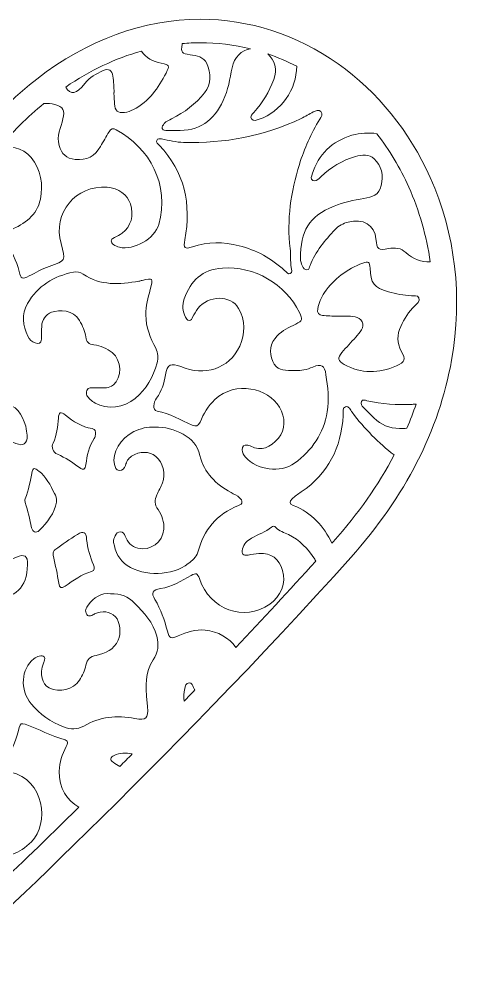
# Model space of a CAD drawing. Extents: x 16 to 8959, y -909 to -91.
# Drawn here: x 4006 to 4383, y -908 to -92 of the extents above; entities that cross this region are included whole.
import ezdxf

# ---------------------------------------------------------------- set-up
doc = ezdxf.new("R2010")
doc.units = 0
doc.header["$MEASUREMENT"] = 0
doc.layers.add('Layer 1', color=7, linetype='Continuous')

msp = doc.modelspace()

# ---------------------------------------------------------------- linework, layer by layer
at = {"layer": 'Layer 1', "lineweight": 0}
for points, knots in [([(4355.48, -226.33), (4337.85, -186.9), (4310.75, -153.49), (4277.11, -129.71), (4242.04, -104.91), (4201.53, -91.8), (4159.95, -91.8), (4112.05, -91.8), (4064.03, -109.39), (4021.06, -142.66), (3988.36, -167.98), (3958.49, -202.19), (3932, -244.61), (3905.52, -202.2), (3875.66, -168), (3842.95, -142.67), (3799.98, -109.4), (3751.95, -91.81), (3704.04, -91.8), (3662.47, -91.8), (3621.96, -104.91), (3586.9, -129.69), (3553.25, -153.47), (3526.15, -186.88), (3508.52, -226.31), (3487.14, -274.13), (3480.87, -327.84), (3490.41, -381.63), (3500.97, -441.15), (3529.77, -497.53), (3576, -549.22), (3729.89, -721.22), (3906.96, -885.08), (3908.74, -886.72), (3908.74, -886.72), (3932.01, -908.2), (3932.01, -908.2), (3932.01, -908.2), (3955.28, -886.71), (3955.28, -886.71), (3957.05, -885.08), (4134.13, -721.22), (4288.01, -549.22), (4334.24, -497.54), (4363.03, -441.16), (4373.59, -381.65), (4383.12, -327.86), (4376.86, -274.15), (4355.48, -226.33)], [0, 0, 0, 0, 1, 1, 1, 2, 2, 2, 3, 3, 3, 4, 4, 4, 5, 5, 5, 6, 6, 6, 7, 7, 7, 8, 8, 8, 9, 9, 9, 10, 10, 10, 11, 11, 11, 12, 12, 12, 13, 13, 13, 14, 14, 14, 15, 15, 15, 16, 16, 16, 16]), ([(4159.95, -111.8), (4174.45, -111.8), (4188.81, -113.59), (4202.81, -117.07), (4195.13, -118.06), (4188.77, -124.07), (4187.07, -133.03), (4185.27, -142.52), (4183.73, -152.01), (4179.58, -160.91), (4171.58, -178.07), (4158.82, -187.33), (4139.41, -186.31), (4136.91, -186.18), (4134.4, -186.35), (4131.9, -186.27), (4130.36, -186.21), (4128.34, -186.7), (4127.69, -184.79), (4127.12, -183.12), (4128.51, -181.79), (4129.46, -180.51), (4131.04, -178.4), (4133.5, -177.6), (4135.71, -176.47), (4146.49, -170.93), (4156.24, -164.01), (4163.68, -154.36), (4169.64, -146.63), (4169.17, -137.83), (4165.47, -129.45), (4162.97, -123.77), (4156.92, -122.83), (4151.39, -121.99), (4144.19, -120.9), (4143.44, -120.19), (4144.56, -113.1), (4144.6, -112.89), (4144.62, -112.69), (4144.65, -112.48), (4149.75, -112.03), (4154.85, -111.8), (4159.95, -111.8)], [0, 0, 0, 0, 1, 1, 1, 2, 2, 2, 3, 3, 3, 4, 4, 4, 5, 5, 5, 6, 6, 6, 7, 7, 7, 8, 8, 8, 9, 9, 9, 10, 10, 10, 11, 11, 11, 12, 12, 12, 13, 13, 13, 14, 14, 14, 14]), ([(4085.83, -140.31), (4085.12, -135.14), (4082.24, -133.38), (4077.5, -135.47), (4071.64, -138.07), (4066.03, -141.15), (4061.89, -146.43), (4054.79, -155.47), (4049.93, -156.63), (4045.71, -149.45), (4066.35, -135.35), (4088, -125.07), (4110.04, -118.85), (4113.76, -124.72), (4119.51, -127.88), (4126.92, -129.24), (4133.93, -130.52), (4134.16, -131.24), (4130.94, -137.58), (4124.45, -150.34), (4116.44, -161.83), (4103.24, -168.64), (4100.84, -169.88), (4098.35, -170.87), (4095.65, -171.14), (4089.85, -171.73), (4087.39, -169.57), (4087.16, -163.78), (4087.09, -162.18), (4086.99, -160.57), (4086.89, -158.97), (4086.79, -157.38), (4086.66, -155.79), (4086.54, -154.19), (4086.67, -154.19), (4086.79, -154.18), (4086.92, -154.17), (4086.58, -149.55), (4086.47, -144.89), (4085.83, -140.31)], [0, 0, 0, 0, 1, 1, 1, 2, 2, 2, 3, 3, 3, 4, 4, 4, 5, 5, 5, 6, 6, 6, 7, 7, 7, 8, 8, 8, 9, 9, 9, 10, 10, 10, 11, 11, 11, 12, 12, 12, 13, 13, 13, 13]), ([(4205.6, -170.96), (4212.96, -162.72), (4218.56, -153.41), (4222.51, -143.16), (4225.77, -134.7), (4223.51, -126.35), (4217.46, -121.37), (4225.81, -124.22), (4234.01, -127.69), (4241.98, -131.77), (4241.79, -151.66), (4228.92, -170.3), (4210.02, -176.87), (4207.81, -177.64), (4205.14, -178.65), (4203.55, -176.5), (4201.95, -174.33), (4204.3, -172.42), (4205.6, -170.96)], [0, 0, 0, 0, 1, 1, 1, 2, 2, 2, 3, 3, 3, 4, 4, 4, 5, 5, 5, 6, 6, 6, 6]), ([(4027.12, -163.42), (4030.23, -163.34), (4033.34, -163.4), (4036.4, -164.32), (4043.64, -166.49), (4045.26, -169.29), (4043.37, -176.57), (4041.46, -183.92), (4037.87, -190.87), (4040.1, -199), (4042.17, -206.55), (4046.17, -210.04), (4053.81, -210.95), (4063.65, -212.14), (4070.33, -207.99), (4075.19, -199.96), (4077.69, -195.83), (4080.12, -191.66), (4082.49, -187.46), (4084.03, -184.75), (4085.86, -184.25), (4088.66, -185.77), (4117.21, -201.3), (4134.15, -232.51), (4124.77, -266.21), (4121.43, -278.26), (4103.5, -288.52), (4091.27, -285.62), (4089.58, -285.22), (4087.81, -284.5), (4086.46, -283.43), (4083.82, -281.32), (4083.33, -279.13), (4087.04, -277.38), (4089.3, -276.32), (4091.63, -275.26), (4093.57, -273.75), (4101.3, -267.75), (4103.74, -258.73), (4100.6, -248.71), (4098.15, -240.91), (4090.49, -235.43), (4080.96, -234.64), (4054.23, -232.45), (4034.38, -256.59), (4041.68, -282.41), (4045.83, -297.1), (4045.87, -297.22), (4031.51, -301.9), (4025.48, -303.87), (4020.19, -307.15), (4014.64, -310.02), (4008.83, -313.03), (4007.65, -312.43), (4006.13, -306.36), (4003.81, -297.08), (3999.32, -288.72), (3995.18, -280.2), (3992.02, -273.67), (3992.15, -273.77), (3998.67, -270.99), (4010.76, -265.83), (4021.19, -258.7), (4024.14, -244.84), (4026.87, -232), (4024.66, -219.93), (4016.3, -209.42), (4009.14, -200.41), (3996.78, -198.35), (3987.17, -202.8), (3999.91, -187.95), (4013.24, -174.81), (4027.12, -163.42)], [0, 0, 0, 0, 1, 1, 1, 2, 2, 2, 3, 3, 3, 4, 4, 4, 5, 5, 5, 6, 6, 6, 7, 7, 7, 8, 8, 8, 9, 9, 9, 10, 10, 10, 11, 11, 11, 12, 12, 12, 13, 13, 13, 14, 14, 14, 15, 15, 15, 16, 16, 16, 17, 17, 17, 18, 18, 18, 19, 19, 19, 20, 20, 20, 21, 21, 21, 22, 22, 22, 23, 23, 23, 24, 24, 24, 24]), ([(4122.98, -194.78), (4123.7, -192.85), (4125.77, -193.83), (4127.1, -193.59), (4133.43, -194.64), (4139.57, -196.39), (4145.76, -196.55), (4180.6, -197.46), (4214.07, -191.24), (4245.69, -176.18), (4249.23, -174.49), (4252.54, -172.32), (4256.1, -170.65), (4258.09, -169.72), (4260.51, -168.11), (4262.49, -170.38), (4264.38, -172.55), (4262.86, -174.85), (4261.64, -176.79), (4254.1, -188.85), (4248.48, -201.76), (4244.24, -215.3), (4236.96, -238.57), (4233.41, -262.25), (4236.46, -286.67), (4237.13, -291.99), (4236.37, -297.39), (4237.31, -302.72), (4237.63, -304.5), (4238.64, -307.16), (4236.5, -308.05), (4234.61, -308.83), (4233.09, -306.55), (4231.68, -305.27), (4220.48, -295.11), (4207.64, -287.96), (4192.95, -284.27), (4179.69, -280.94), (4166.51, -280.69), (4153.38, -285.24), (4146.69, -287.55), (4145.62, -286.26), (4146.92, -279.25), (4152.54, -248.96), (4146.84, -221.7), (4125.11, -198.79), (4124.05, -197.67), (4122.32, -196.53), (4122.98, -194.78)], [0, 0, 0, 0, 1, 1, 1, 2, 2, 2, 3, 3, 3, 4, 4, 4, 5, 5, 5, 6, 6, 6, 7, 7, 7, 8, 8, 8, 9, 9, 9, 10, 10, 10, 11, 11, 11, 12, 12, 12, 13, 13, 13, 14, 14, 14, 15, 15, 15, 16, 16, 16, 16]), ([(4355.48, -298.07), (4348.05, -297.89), (4340.95, -296.11), (4334.64, -290.06), (4330.75, -286.32), (4325.59, -285.7), (4320.05, -286.78), (4311.35, -288.46), (4310.06, -287.23), (4309.36, -278.51), (4308.43, -266.91), (4298.22, -260.75), (4285.69, -264.18), (4281.44, -265.34), (4277.6, -267.41), (4274.65, -270.55), (4266.04, -279.69), (4257.94, -289.23), (4253.33, -301.18), (4252.78, -302.58), (4252.85, -304.72), (4250.73, -304.78), (4248.71, -304.83), (4247.46, -303.23), (4246.78, -301.59), (4245.97, -299.63), (4245.14, -297.48), (4245.17, -295.42), (4245.5, -271.73), (4251.88, -259.56), (4273.68, -250.67), (4281.82, -247.35), (4290.41, -245.42), (4299.12, -244.18), (4306.1, -243.18), (4312.01, -241), (4313.87, -233.18), (4315.95, -224.47), (4313.99, -216.43), (4307.79, -210.41), (4303.66, -206.4), (4297.29, -206.93), (4291.89, -208.49), (4280.74, -211.71), (4270.95, -217.5), (4262.59, -225.63), (4262.08, -226.12), (4261.69, -226.74), (4261.15, -227.21), (4259.61, -228.53), (4257.76, -229.79), (4255.82, -228.8), (4253.46, -227.6), (4254.62, -225.26), (4255.16, -223.54), (4260.55, -206.56), (4271.9, -195.55), (4288.91, -190.47), (4295.99, -188.36), (4303.09, -188.04), (4310.2, -189.14), (4320.8, -202.91), (4329.9, -218.13), (4337.22, -234.49), (4346.26, -254.7), (4352.36, -276.07), (4355.48, -298.07)], [0, 0, 0, 0, 1, 1, 1, 2, 2, 2, 3, 3, 3, 4, 4, 4, 5, 5, 5, 6, 6, 6, 7, 7, 7, 8, 8, 8, 9, 9, 9, 10, 10, 10, 11, 11, 11, 12, 12, 12, 13, 13, 13, 14, 14, 14, 15, 15, 15, 16, 16, 16, 17, 17, 17, 18, 18, 18, 19, 19, 19, 20, 20, 20, 21, 21, 21, 22, 22, 22, 22]), ([(4198.39, -464.1), (4196.78, -462.32), (4195.73, -460.31), (4195.67, -457.86), (4195.59, -454.6), (4197.08, -453.2), (4200.34, -453.9), (4201.04, -454.05), (4201.76, -454.19), (4202.4, -454.5), (4212.46, -459.44), (4219.27, -455.89), (4226.49, -447.74), (4232.42, -441.05), (4232.51, -430.12), (4227.36, -421.55), (4217.61, -405.34), (4190.43, -398.69), (4172.43, -415.1), (4166.57, -420.45), (4163, -427.21), (4159.81, -434.22), (4158.3, -437.53), (4156.59, -438.3), (4153.18, -436.77), (4143.42, -432.38), (4134.08, -426.9), (4123.38, -424.82), (4121.04, -424.36), (4120.42, -422.54), (4120.5, -420.33), (4120.58, -417.89), (4121.64, -415.83), (4122.95, -413.9), (4127.06, -407.88), (4129.42, -401.31), (4130.5, -394.06), (4131.81, -385.29), (4135.41, -383.57), (4143.48, -387.05), (4163.46, -395.68), (4184.49, -389.08), (4193.56, -369.59), (4198.22, -359.57), (4198.39, -347.76), (4192.58, -337.54), (4185.99, -325.99), (4166.63, -326.32), (4157.9, -337.7), (4156.18, -339.95), (4154.96, -342.59), (4153.54, -345.07), (4152.85, -346.28), (4152.51, -347.91), (4150.65, -347.76), (4149.02, -347.63), (4148.18, -346.36), (4147.55, -345.08), (4145.04, -340.04), (4144.52, -334.77), (4146.45, -329.46), (4152.03, -314.14), (4161.66, -304.48), (4178.89, -303.31), (4205.83, -301.48), (4232.31, -316.7), (4244.27, -340.93), (4247.26, -346.99), (4247.01, -347.88), (4241.11, -350.93), (4235.56, -353.8), (4229.82, -356.3), (4225.38, -360.97), (4219.51, -367.14), (4218.12, -374.67), (4221.65, -382.73), (4224.73, -389.74), (4230.82, -390.49), (4237.38, -390.24), (4238.27, -390.21), (4239.17, -390.24), (4241.23, -390.24), (4245.52, -390.67), (4250.59, -389.66), (4255.67, -387.39), (4262.83, -384.18), (4265.75, -386.22), (4266.85, -393.97), (4268.32, -404.43), (4269.83, -414.84), (4267.96, -425.44), (4264.71, -443.83), (4255.15, -458.35), (4240.24, -469.11), (4228.17, -477.82), (4208.29, -475.04), (4198.39, -464.1)], [0, 0, 0, 0, 1, 1, 1, 2, 2, 2, 3, 3, 3, 4, 4, 4, 5, 5, 5, 6, 6, 6, 7, 7, 7, 8, 8, 8, 9, 9, 9, 10, 10, 10, 11, 11, 11, 12, 12, 12, 13, 13, 13, 14, 14, 14, 15, 15, 15, 16, 16, 16, 17, 17, 17, 18, 18, 18, 19, 19, 19, 20, 20, 20, 21, 21, 21, 22, 22, 22, 23, 23, 23, 24, 24, 24, 25, 25, 25, 26, 26, 26, 27, 27, 27, 28, 28, 28, 29, 29, 29, 30, 30, 30, 31, 31, 31, 32, 32, 32, 32]), ([(4297.59, -348.91), (4295.15, -344.07), (4288.88, -344.09), (4283.62, -344.05), (4281.29, -344.04), (4278.97, -344.05), (4276.65, -344.05), (4276.64, -344.12), (4276.64, -344.19), (4276.64, -344.26), (4272.36, -344.04), (4268.07, -344), (4263.82, -343.56), (4260.65, -343.24), (4259.27, -341.42), (4259.87, -337.97), (4260.74, -332.92), (4262.63, -328.32), (4265.51, -324.19), (4273.74, -312.43), (4284.75, -304.15), (4298.13, -299.08), (4303.08, -297.21), (4304.08, -298.04), (4304.28, -303.36), (4304.76, -316.15), (4307.73, -320.08), (4319.96, -323.49), (4326.33, -325.27), (4332.85, -326.35), (4339.46, -326.87), (4341.67, -327.04), (4344.58, -325.96), (4345.7, -328.64), (4346.96, -331.69), (4344.34, -333.53), (4342.43, -335.37), (4337.21, -340.39), (4333.21, -346.3), (4330.35, -352.9), (4327.29, -359.93), (4326.93, -366.87), (4330.88, -373.98), (4334.81, -381.03), (4334.13, -383.02), (4326.69, -386.35), (4311.82, -392.98), (4296.92, -393.24), (4282.39, -385.16), (4276.89, -382.11), (4276.39, -379.97), (4280.35, -375.08), (4284.06, -370.51), (4288.41, -366.47), (4292.14, -361.93), (4295.26, -358.14), (4300.07, -353.83), (4297.59, -348.91)], [0, 0, 0, 0, 1, 1, 1, 2, 2, 2, 3, 3, 3, 4, 4, 4, 5, 5, 5, 6, 6, 6, 7, 7, 7, 8, 8, 8, 9, 9, 9, 10, 10, 10, 11, 11, 11, 12, 12, 12, 13, 13, 13, 14, 14, 14, 15, 15, 15, 16, 16, 16, 17, 17, 17, 18, 18, 18, 19, 19, 19, 19]), ([(4122.15, -371.51), (4124.28, -375.6), (4124.46, -379.57), (4123.28, -383.93), (4120.07, -395.82), (4114.31, -406.04), (4104.81, -414.08), (4095.25, -422.16), (4080.93, -423.97), (4070.73, -418.07), (4069.2, -417.19), (4067.76, -416.08), (4066.45, -414.88), (4064.26, -412.88), (4062.42, -410.43), (4063.55, -407.35), (4064.67, -404.26), (4067.71, -405.33), (4070.1, -405.21), (4071.35, -405.15), (4072.61, -405.2), (4073.86, -405.2), (4078.12, -405.16), (4082.42, -405.69), (4086.15, -402.66), (4093.7, -396.5), (4093.26, -381.45), (4085.22, -375.19), (4080.6, -371.6), (4075.4, -369.3), (4069.6, -368.59), (4065.46, -368.08), (4063.24, -366.08), (4062.75, -361.84), (4062.16, -356.79), (4059.96, -352.3), (4057.41, -347.93), (4052.02, -338.72), (4040.54, -338.31), (4033.71, -340.91), (4028.39, -342.93), (4025.58, -347.2), (4025.25, -352.89), (4025.05, -356.46), (4025.18, -360.05), (4025.1, -363.62), (4025.02, -367.48), (4022.78, -368.14), (4019.66, -366.99), (4016.86, -365.96), (4014.61, -363.94), (4013.47, -361.31), (4009.5, -352.13), (4007.83, -342.76), (4013.18, -333.49), (4021.9, -318.4), (4035.46, -310.23), (4052.17, -306.76), (4055.1, -306.15), (4058.01, -306.7), (4060.41, -308.37), (4075.23, -318.68), (4091.5, -317.15), (4107.95, -314.44), (4108.83, -314.3), (4109.69, -314.04), (4110.56, -313.83), (4119.98, -311.48), (4120.21, -311.8), (4117.59, -321.59), (4115.71, -328.61), (4113.49, -335.45), (4113.69, -343.04), (4113.96, -353.46), (4117.51, -362.6), (4122.15, -371.51)], [0, 0, 0, 0, 1, 1, 1, 2, 2, 2, 3, 3, 3, 4, 4, 4, 5, 5, 5, 6, 6, 6, 7, 7, 7, 8, 8, 8, 9, 9, 9, 10, 10, 10, 11, 11, 11, 12, 12, 12, 13, 13, 13, 14, 14, 14, 15, 15, 15, 16, 16, 16, 17, 17, 17, 18, 18, 18, 19, 19, 19, 20, 20, 20, 21, 21, 21, 22, 22, 22, 23, 23, 23, 24, 24, 24, 25, 25, 25, 25]), ([(4011.66, -437.74), (4012.41, -440.48), (4012.65, -443.35), (4013, -445.45), (4012.86, -453.08), (4009.73, -454.94), (4003.22, -452.35), (3993, -448.29), (3984.16, -443), (3980.63, -431.54), (3979.73, -428.6), (3977.11, -426.22), (3975.48, -423.46), (3974.35, -421.55), (3973.9, -419.3), (3975.24, -417.36), (3976.44, -415.62), (3978.44, -416.23), (3980.19, -416.51), (3984.07, -417.11), (3987.92, -417.96), (3991.81, -418.3), (4003.83, -419.35), (4008.86, -427.44), (4011.66, -437.74)], [0, 0, 0, 0, 1, 1, 1, 2, 2, 2, 3, 3, 3, 4, 4, 4, 5, 5, 5, 6, 6, 6, 7, 7, 7, 8, 8, 8, 8]), ([(4329.34, -439.68), (4320.86, -439.39), (4313.64, -436.69), (4307.64, -430.73), (4304.59, -427.71), (4301.53, -424.7), (4298.55, -421.62), (4297.28, -420.31), (4296.07, -418.69), (4296.91, -416.83), (4297.95, -414.55), (4300.1, -415.71), (4301.67, -416.04), (4314.34, -418.71), (4327.12, -419.81), (4340.04, -419.13), (4341.17, -419.07), (4342.3, -419.01), (4343.43, -418.92), (4341.09, -425.82), (4338.48, -432.68), (4335.6, -439.48), (4333.56, -439.67), (4331.48, -439.75), (4329.34, -439.68)], [0, 0, 0, 0, 1, 1, 1, 2, 2, 2, 3, 3, 3, 4, 4, 4, 5, 5, 5, 6, 6, 6, 7, 7, 7, 8, 8, 8, 8]), ([(4273.1, -535.88), (4272.71, -536.32), (4272.31, -536.77), (4271.92, -537.21), (4265.02, -522.91), (4254.98, -511.34), (4239.1, -505.01), (4235.52, -503.58), (4235.84, -501.94), (4238.15, -499.57), (4240.41, -497.24), (4242.98, -495.33), (4245.67, -493.56), (4269.07, -478.2), (4279.67, -455.79), (4281.57, -428.55), (4281.75, -426.01), (4280.41, -422.35), (4283.34, -421.27), (4286.49, -420.1), (4287.54, -423.9), (4289.05, -425.9), (4299.63, -439.95), (4311.6, -451.98), (4324.85, -462.16), (4311.53, -487.61), (4294.26, -512.24), (4273.1, -535.88)], [0, 0, 0, 0, 1, 1, 1, 2, 2, 2, 3, 3, 3, 4, 4, 4, 5, 5, 5, 6, 6, 6, 7, 7, 7, 8, 8, 8, 9, 9, 9, 9]), ([(4069.9, -448.12), (4065.45, -454.88), (4063.73, -462.51), (4062.83, -470.36), (4062.36, -474.48), (4060.73, -475.44), (4057.34, -472.89), (4051.48, -468.49), (4045.47, -464.38), (4038.62, -461.55), (4034.39, -459.8), (4033.36, -455.5), (4035.04, -452.05), (4038.38, -445.21), (4038.66, -438.05), (4039.42, -430.8), (4039.97, -425.57), (4041.29, -425.15), (4045.4, -428.34), (4052.24, -433.65), (4059.33, -438.32), (4068.11, -439.77), (4070.76, -440.21), (4071.44, -442.14), (4071.02, -445.03), (4070.75, -445.79), (4070.56, -447.11), (4069.9, -448.12)], [0, 0, 0, 0, 1, 1, 1, 2, 2, 2, 3, 3, 3, 4, 4, 4, 5, 5, 5, 6, 6, 6, 7, 7, 7, 8, 8, 8, 9, 9, 9, 9]), ([(4098.03, -556.2), (4090.88, -551.51), (4087.87, -544.45), (4086.42, -536.47), (4086.06, -534.45), (4086.83, -532.58), (4087.77, -530.82), (4088.72, -529.03), (4089.94, -527.37), (4092.19, -527.4), (4094.47, -527.44), (4095.58, -529), (4096.25, -531.06), (4097.99, -536.38), (4101.54, -539.86), (4107.01, -541.32), (4117.47, -544.12), (4128.38, -536.17), (4129.04, -525.27), (4129.42, -519.12), (4127.7, -513.44), (4124.14, -508.6), (4121.04, -504.41), (4121.07, -500.42), (4123.07, -496.06), (4124.64, -492.65), (4126.45, -489.34), (4127.89, -485.87), (4130.94, -478.5), (4128.3, -468.23), (4122.27, -463.34), (4116.69, -458.81), (4108.67, -458.88), (4101.7, -463.2), (4098.67, -465.08), (4097.44, -467.87), (4096.43, -470.97), (4095.6, -473.54), (4094.21, -475.66), (4091.16, -475.33), (4088.31, -475.02), (4087.73, -472.54), (4087.14, -470.26), (4084.67, -460.7), (4092.4, -447.5), (4103.58, -442.34), (4109.33, -439.68), (4115.31, -437.93), (4121.31, -438.53), (4130.25, -438.06), (4137.98, -440.67), (4145.39, -444.5), (4152.9, -448.39), (4157.63, -453.91), (4159.7, -462.66), (4163.15, -477.27), (4173.38, -486.98), (4186.21, -494.12), (4188.7, -495.51), (4191.41, -496.71), (4193.48, -498.59), (4196.01, -500.89), (4196.48, -503.64), (4192.47, -505.2), (4174, -512.34), (4163, -525.96), (4157.94, -544.79), (4156.74, -549.26), (4153.13, -551.89), (4149.78, -554.47), (4136.02, -565.04), (4112.5, -565.69), (4098.03, -556.2)], [0, 0, 0, 0, 1, 1, 1, 2, 2, 2, 3, 3, 3, 4, 4, 4, 5, 5, 5, 6, 6, 6, 7, 7, 7, 8, 8, 8, 9, 9, 9, 10, 10, 10, 11, 11, 11, 12, 12, 12, 13, 13, 13, 14, 14, 14, 15, 15, 15, 16, 16, 16, 17, 17, 17, 18, 18, 18, 19, 19, 19, 20, 20, 20, 21, 21, 21, 22, 22, 22, 23, 23, 23, 24, 24, 24, 24]), ([(4036.21, -494.91), (4037.2, -496.83), (4038.09, -498.77), (4037.87, -502.38), (4036.04, -511.25), (4030.39, -519.43), (4023.12, -526.44), (4020.66, -528.81), (4017.51, -527.76), (4016.71, -523.96), (4015.22, -516.79), (4013.58, -509.66), (4011.29, -502.69), (4010.97, -501.72), (4010.8, -500.43), (4011.16, -499.54), (4014.21, -492.04), (4015.6, -484.15), (4017.24, -476.28), (4018.22, -471.57), (4021.17, -474.55), (4022.77, -475.79), (4029.17, -480.75), (4032.61, -487.91), (4036.21, -494.91)], [0, 0, 0, 0, 1, 1, 1, 2, 2, 2, 3, 3, 3, 4, 4, 4, 5, 5, 5, 6, 6, 6, 7, 7, 7, 8, 8, 8, 8]), ([(4164.16, -611), (4156.11, -610.16), (4148.64, -612.67), (4141.37, -615.94), (4135.34, -618.65), (4133.8, -618.17), (4132.1, -611.87), (4129.58, -602.5), (4126.54, -593.48), (4121.5, -585.06), (4118.01, -579.25), (4119.56, -576.91), (4126.28, -575.74), (4135.83, -574.07), (4144.08, -569.28), (4152.28, -564.58), (4156.36, -562.24), (4157.71, -562.62), (4159.26, -567.23), (4168.17, -593.63), (4197.2, -604.11), (4219.01, -589.04), (4228.53, -582.47), (4233.03, -570.77), (4230.03, -560.44), (4227.04, -550.17), (4220.49, -545.37), (4209.81, -545.9), (4206.8, -546.05), (4203.82, -546.8), (4200.82, -547.28), (4196.38, -548), (4194.89, -546.46), (4195.9, -542), (4196.89, -537.66), (4200.02, -534.98), (4203.64, -532.85), (4209.17, -529.59), (4215.44, -527.63), (4220.45, -523.42), (4221.78, -522.3), (4223.15, -522.52), (4224.24, -523.77), (4227.11, -527.02), (4231.19, -527.99), (4234.89, -529.74), (4244.59, -534.32), (4251.59, -542.03), (4257.31, -550.75), (4257.65, -551.27), (4257.97, -551.8), (4258.3, -552.33), (4235.73, -577.25), (4212.82, -601.87), (4190.18, -625.73), (4184.51, -617.6), (4175.35, -612.15), (4164.16, -611)], [0, 0, 0, 0, 1, 1, 1, 2, 2, 2, 3, 3, 3, 4, 4, 4, 5, 5, 5, 6, 6, 6, 7, 7, 7, 8, 8, 8, 9, 9, 9, 10, 10, 10, 11, 11, 11, 12, 12, 12, 13, 13, 13, 14, 14, 14, 15, 15, 15, 16, 16, 16, 17, 17, 17, 18, 18, 18, 19, 19, 19, 19]), ([(4067.5, -561.18), (4059.14, -563.75), (4052.26, -568.93), (4045.11, -573.64), (4041.83, -575.81), (4040.38, -575.66), (4039.75, -571.12), (4038.71, -563.54), (4036.83, -556.07), (4035.31, -548.55), (4035.17, -547.86), (4035.06, -547.15), (4034.99, -546.73), (4034.89, -544.92), (4035.28, -543.53), (4036.55, -542.65), (4042.86, -538.29), (4049.03, -533.69), (4055.6, -529.75), (4060.97, -526.53), (4063.01, -527.64), (4063.48, -533.9), (4064.05, -541.52), (4066.48, -548.56), (4069.18, -555.56), (4070.09, -557.93), (4070.72, -560.19), (4067.5, -561.18)], [0, 0, 0, 0, 1, 1, 1, 2, 2, 2, 3, 3, 3, 4, 4, 4, 5, 5, 5, 6, 6, 6, 7, 7, 7, 8, 8, 8, 9, 9, 9, 9]), ([(3983.5, -584.61), (3973.91, -584.9), (3973.61, -584.46), (3977.75, -575.96), (3978.37, -574.67), (3979.16, -573.45), (3979.6, -572.1), (3983.58, -560.08), (3992.86, -553.66), (4003.83, -548.97), (4010.7, -546.03), (4013.51, -547.91), (4013.24, -555.4), (4012.54, -575.01), (4003.37, -584.02), (3983.5, -584.61)], [0, 0, 0, 0, 1, 1, 1, 2, 2, 2, 3, 3, 3, 4, 4, 4, 5, 5, 5, 5]), ([(4114.68, -670.96), (4114.8, -672.74), (4115.22, -674.5), (4115.31, -676.28), (4115.79, -686.2), (4114.33, -688.05), (4104.43, -686.12), (4089.02, -683.11), (4074.7, -684.68), (4060.97, -692.54), (4055.65, -695.58), (4049.76, -695.68), (4043.87, -693.33), (4033.02, -689.01), (4023.58, -682.71), (4016.25, -673.61), (4006.51, -661.55), (4007.7, -643.82), (4018.52, -635.49), (4019.95, -634.39), (4021.42, -633.38), (4023.23, -633.03), (4027.16, -632.26), (4028.64, -633.88), (4027.43, -637.63), (4027.27, -638.13), (4027, -638.61), (4026.81, -639.11), (4023.34, -648.54), (4025.25, -656.8), (4031.64, -660.05), (4040.46, -664.54), (4052.13, -661.6), (4057.39, -653.57), (4059.96, -649.63), (4061.91, -645.35), (4062.78, -640.78), (4063.75, -635.65), (4066.39, -633.38), (4071.59, -632.47), (4079.56, -631.06), (4086.51, -627.5), (4090.29, -619.64), (4092.89, -614.2), (4091.87, -603.45), (4088.09, -599.82), (4082.84, -594.78), (4076.83, -594.31), (4070.26, -597.21), (4068.18, -598.13), (4065.58, -600.48), (4063.53, -597.65), (4061.59, -594.96), (4063.02, -591.98), (4064.74, -589.68), (4069.64, -583.16), (4075.9, -579.14), (4083.84, -580.13), (4092.36, -579.52), (4098.86, -582.62), (4104.23, -588.03), (4112.32, -596.18), (4120.02, -604.65), (4123.01, -616.23), (4124.83, -623.31), (4124.39, -630.02), (4120.11, -636.23), (4112.73, -646.92), (4113.9, -658.98), (4114.68, -670.96)], [0, 0, 0, 0, 1, 1, 1, 2, 2, 2, 3, 3, 3, 4, 4, 4, 5, 5, 5, 6, 6, 6, 7, 7, 7, 8, 8, 8, 9, 9, 9, 10, 10, 10, 11, 11, 11, 12, 12, 12, 13, 13, 13, 14, 14, 14, 15, 15, 15, 16, 16, 16, 17, 17, 17, 18, 18, 18, 19, 19, 19, 20, 20, 20, 21, 21, 21, 22, 22, 22, 23, 23, 23, 23]), ([(4146.35, -671.35), (4145.8, -667.85), (4146.08, -664.25), (4146.92, -660.63), (4147.38, -658.64), (4147.83, -656.11), (4150.55, -655.9), (4153.12, -655.71), (4153.42, -658.15), (4154.3, -659.83), (4154.67, -660.55), (4155.09, -661.23), (4155.53, -661.89), (4152.46, -665.06), (4149.4, -668.22), (4146.35, -671.35)], [0, 0, 0, 0, 1, 1, 1, 2, 2, 2, 3, 3, 3, 4, 4, 4, 5, 5, 5, 5]), ([(3968.03, -767.58), (3969.42, -766.4), (3970.87, -765.29), (3972.69, -765.09), (3975.92, -764.72), (3978.12, -765.56), (3977.11, -769.53), (3976.5, -771.95), (3975.87, -774.38), (3975.39, -776.83), (3973.66, -785.59), (3976.84, -792.58), (3984.04, -797.67), (3995.95, -806.11), (4005.96, -801.25), (4016.57, -790.82), (4031.96, -775.7), (4027.67, -737.55), (3998.62, -731.84), (3992.51, -730.64), (3990.86, -726.73), (3994.3, -721.6), (4000.07, -713), (4004.09, -703.75), (4006.23, -693.67), (4006.89, -690.59), (4008.37, -689.95), (4011.18, -690.99), (4022.57, -695.22), (4033.41, -700.85), (4045.14, -704.25), (4048.61, -705.25), (4047.05, -707.88), (4046.02, -709.95), (4042.73, -716.56), (4040.29, -723.3), (4040.12, -730.9), (4039.81, -745.84), (4047.05, -755.9), (4056.84, -761.45), (4029.07, -788.84), (4004.65, -812.42), (3985.52, -830.68), (3977.9, -826.59), (3970.81, -820.81), (3964.31, -813.11), (3952.4, -798.98), (3953.95, -779.57), (3968.03, -767.58)], [0, 0, 0, 0, 1, 1, 1, 2, 2, 2, 3, 3, 3, 4, 4, 4, 5, 5, 5, 6, 6, 6, 7, 7, 7, 8, 8, 8, 9, 9, 9, 10, 10, 10, 11, 11, 11, 12, 12, 12, 13, 13, 13, 14, 14, 14, 15, 15, 15, 16, 16, 16, 16]), ([(4091.71, -726.8), (4089.79, -725.71), (4087.86, -724.64), (4086.08, -723.36), (4082.99, -721.14), (4083.37, -719.22), (4086.86, -717.53), (4091.45, -715.31), (4096.89, -714.94), (4102.21, -716.26), (4098.68, -719.81), (4095.18, -723.33), (4091.71, -726.8)], [0, 0, 0, 0, 1, 1, 1, 2, 2, 2, 3, 3, 3, 4, 4, 4, 4])]:
    msp.add_open_spline(points, degree=3, knots=knots, dxfattribs=at)

doc.saveas('drawing.dxf')
